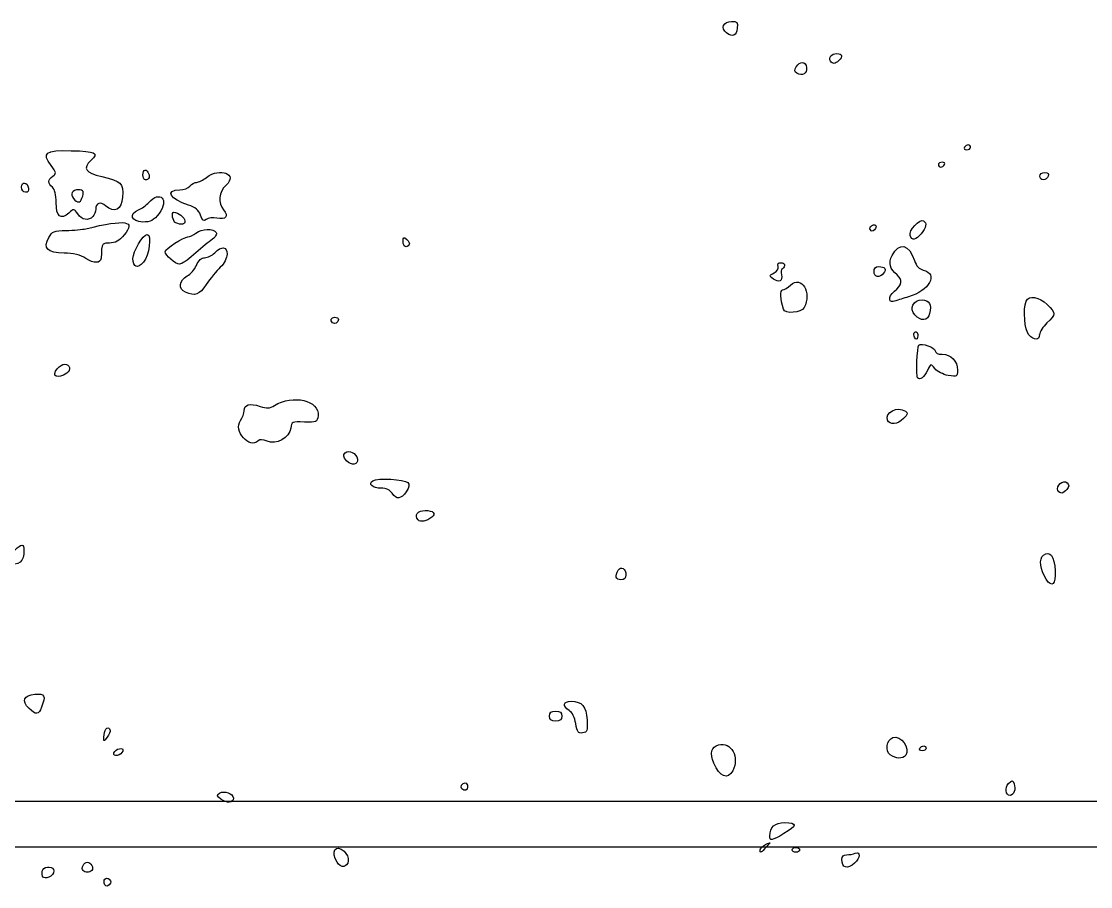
# Model space of a CAD drawing. Header units: centimetres. Extents: x -9.1 to 23.1, y -7.7 to 7.6.
# Drawn here: x 3.808 to 6.627, y 1.292 to 3.572 of the extents above; entities that cross this region are included whole.
import ezdxf

# ---------------------------------------------------------------- set-up
doc = ezdxf.new("R2010")
doc.units = ezdxf.units.CM
doc.header["$MEASUREMENT"] = 0
doc.layers.add('Layer 1', color=7, linetype='Continuous')

msp = doc.modelspace()

# ---------------------------------------------------------------- linework, layer by layer
at = {"layer": 'Layer 1'}
for points, knots in [([(5.69517, 3.55443), (5.69694, 3.5694), (5.69484, 3.57189), (5.68027, 3.57189), (5.68027, 3.57189), (5.65854, 3.57189), (5.65073, 3.55358), (5.66729, 3.54147), (5.66729, 3.54147), (5.68382, 3.52939), (5.6927, 3.53351), (5.69517, 3.55444), (5.69517, 3.55444), (5.69517, 3.55444), (5.69517, 3.55443), (5.69517, 3.55443)], [0, 0, 0, 0, 0.2, 0.2, 0.2, 0.2, 0.4, 0.4, 0.4, 0.4, 0.6, 0.6, 0.6, 0.6, 1, 1, 1, 1]), ([(5.87804, 3.45012), (5.87563, 3.467), (5.86054, 3.46823), (5.85065, 3.45238), (5.85065, 3.45238), (5.8451, 3.44347), (5.84555, 3.43943), (5.85261, 3.43503), (5.85261, 3.43503), (5.86652, 3.42635), (5.88027, 3.43454), (5.87804, 3.45014), (5.87804, 3.45014), (5.87804, 3.45014), (5.87804, 3.45012), (5.87804, 3.45012)], [0, 0, 0, 0, 0.2, 0.2, 0.2, 0.2, 0.4, 0.4, 0.4, 0.4, 0.6, 0.6, 0.6, 0.6, 1, 1, 1, 1]), ([(5.96277, 3.46856), (5.9742, 3.47998), (5.97238, 3.48685), (5.95793, 3.48685), (5.95793, 3.48685), (5.94358, 3.48685), (5.93519, 3.47701), (5.94122, 3.46726), (5.94122, 3.46726), (5.94656, 3.45861), (5.95322, 3.45902), (5.96277, 3.46858), (5.96277, 3.46858), (5.96277, 3.46858), (5.96277, 3.46856), (5.96277, 3.46856)], [0, 0, 0, 0, 0.2, 0.2, 0.2, 0.2, 0.4, 0.4, 0.4, 0.4, 0.6, 0.6, 0.6, 0.6, 1, 1, 1, 1]), ([(6.29398, 3.24002), (6.2962, 3.2436), (6.30078, 3.24655), (6.30416, 3.24655), (6.30416, 3.24655), (6.30754, 3.24655), (6.31031, 3.24363), (6.31031, 3.24002), (6.31031, 3.24002), (6.31031, 3.23644), (6.30573, 3.23349), (6.30013, 3.23349), (6.30013, 3.23349), (6.29453, 3.23349), (6.29176, 3.23641), (6.29398, 3.24002)], [0, 0, 0, 0, 0.2, 0.2, 0.2, 0.2, 0.4, 0.4, 0.4, 0.4, 0.6, 0.6, 0.6, 0.6, 1, 1, 1, 1]), ([(3.99658, 3.05754), (4.00089, 3.06185), (4.00442, 3.0705), (4.00442, 3.07675), (4.00442, 3.07675), (4.00442, 3.09381), (4.01677, 3.09809), (4.03042, 3.08574), (4.03042, 3.08574), (4.05339, 3.06495), (4.07274, 3.07509), (4.07495, 3.10905), (4.07495, 3.10905), (4.07732, 3.1455), (4.0716, 3.15111), (4.02019, 3.16278), (4.02019, 3.16278), (3.97699, 3.17259), (3.96913, 3.18433), (3.99169, 3.20535), (3.99169, 3.20535), (4.01307, 3.22527), (4.00435, 3.22956), (3.93938, 3.23105), (3.93938, 3.23105), (3.87089, 3.23261), (3.86182, 3.22585), (3.88693, 3.19188), (3.88693, 3.19188), (3.90054, 3.17347), (3.9009, 3.17106), (3.89108, 3.16388), (3.89108, 3.16388), (3.87773, 3.15411), (3.87744, 3.14513), (3.89013, 3.1346), (3.89013, 3.1346), (3.8964, 3.12939), (3.89993, 3.11494), (3.89993, 3.09441), (3.89993, 3.09441), (3.89993, 3.05732), (3.912, 3.04744), (3.93361, 3.06687), (3.93361, 3.06687), (3.94695, 3.07886), (3.94739, 3.07881), (3.95702, 3.0644), (3.95702, 3.0644), (3.9678, 3.04825), (3.98443, 3.04538), (3.99659, 3.05754), (3.99659, 3.05754), (3.99659, 3.05754), (3.99658, 3.05754), (3.99658, 3.05754)], [0, 0, 0, 0, 0.0666667, 0.0666667, 0.0666667, 0.0666667, 0.1333333, 0.1333333, 0.1333333, 0.1333333, 0.2, 0.2, 0.2, 0.2, 0.2666667, 0.2666667, 0.2666667, 0.2666667, 0.3333333, 0.3333333, 0.3333333, 0.3333333, 0.4, 0.4, 0.4, 0.4, 0.4666667, 0.4666667, 0.4666667, 0.4666667, 0.5333333, 0.5333333, 0.5333333, 0.5333333, 0.6, 0.6, 0.6, 0.6, 0.6666667, 0.6666667, 0.6666667, 0.6666667, 0.7333333, 0.7333333, 0.7333333, 0.7333333, 0.8, 0.8, 0.8, 0.8, 0.8666667, 0.8666667, 0.8666667, 0.8666667, 1, 1, 1, 1]), ([(4.32355, 3.05318), (4.34702, 3.04803), (4.35598, 3.05904), (4.34141, 3.07514), (4.34141, 3.07514), (4.32529, 3.09295), (4.32827, 3.12339), (4.34779, 3.14036), (4.34779, 3.14036), (4.38044, 3.16875), (4.33147, 3.18823), (4.29654, 3.16075), (4.29654, 3.16075), (4.28741, 3.15357), (4.27561, 3.14769), (4.27033, 3.14769), (4.27033, 3.14769), (4.26505, 3.14769), (4.25707, 3.14328), (4.2526, 3.13789), (4.2526, 3.13789), (4.24813, 3.1325), (4.23619, 3.12809), (4.22606, 3.12809), (4.22606, 3.12809), (4.18574, 3.12809), (4.19971, 3.10294), (4.24848, 3.08772), (4.24848, 3.08772), (4.26685, 3.08199), (4.27552, 3.07477), (4.28022, 3.0613), (4.28022, 3.0613), (4.2853, 3.04673), (4.28857, 3.04433), (4.2955, 3.05008), (4.2955, 3.05008), (4.30054, 3.05426), (4.31256, 3.05559), (4.32356, 3.05317), (4.32356, 3.05317), (4.32356, 3.05317), (4.32355, 3.05318), (4.32355, 3.05318)], [0, 0, 0, 0, 0.0833333, 0.0833333, 0.0833333, 0.0833333, 0.1666667, 0.1666667, 0.1666667, 0.1666667, 0.25, 0.25, 0.25, 0.25, 0.3333333, 0.3333333, 0.3333333, 0.3333333, 0.4166667, 0.4166667, 0.4166667, 0.4166667, 0.5, 0.5, 0.5, 0.5, 0.5833333, 0.5833333, 0.5833333, 0.5833333, 0.6666667, 0.6666667, 0.6666667, 0.6666667, 0.75, 0.75, 0.75, 0.75, 0.8333333, 0.8333333, 0.8333333, 0.8333333, 1, 1, 1, 1]), ([(6.22541, 3.1943), (6.22541, 3.19788), (6.22999, 3.20083), (6.23559, 3.20083), (6.23559, 3.20083), (6.24119, 3.20083), (6.24396, 3.19791), (6.24174, 3.1943), (6.24174, 3.1943), (6.23952, 3.19072), (6.23494, 3.18777), (6.23156, 3.18777), (6.23156, 3.18777), (6.22818, 3.18777), (6.22541, 3.19069), (6.22541, 3.1943)], [0, 0, 0, 0, 0.2, 0.2, 0.2, 0.2, 0.4, 0.4, 0.4, 0.4, 0.6, 0.6, 0.6, 0.6, 1, 1, 1, 1]), ([(4.14344, 3.15796), (4.14867, 3.16319), (4.14183, 3.18018), (4.13448, 3.18018), (4.13448, 3.18018), (4.13127, 3.18018), (4.12865, 3.1743), (4.12865, 3.16712), (4.12865, 3.16712), (4.12865, 3.15439), (4.13558, 3.1501), (4.14344, 3.15796)], [0, 0, 0, 0, 0.25, 0.25, 0.25, 0.25, 0.5, 0.5, 0.5, 0.5, 1, 1, 1, 1]), ([(6.51492, 3.16385), (6.51748, 3.17051), (6.51455, 3.17364), (6.50582, 3.17364), (6.50582, 3.17364), (6.49875, 3.17364), (6.49296, 3.16923), (6.49296, 3.16385), (6.49296, 3.16385), (6.49296, 3.15847), (6.49706, 3.15405), (6.50206, 3.15405), (6.50206, 3.15405), (6.50706, 3.15405), (6.51285, 3.15846), (6.51492, 3.16385)], [0, 0, 0, 0, 0.2, 0.2, 0.2, 0.2, 0.4, 0.4, 0.4, 0.4, 0.6, 0.6, 0.6, 0.6, 1, 1, 1, 1]), ([(3.82735, 3.13229), (3.82417, 3.14868), (3.80891, 3.15092), (3.80891, 3.13501), (3.80891, 3.13501), (3.80891, 3.12699), (3.81313, 3.1214), (3.81919, 3.1214), (3.81919, 3.1214), (3.82527, 3.1214), (3.8286, 3.12584), (3.82735, 3.13229)], [0, 0, 0, 0, 0.25, 0.25, 0.25, 0.25, 0.5, 0.5, 0.5, 0.5, 1, 1, 1, 1]), ([(3.94587, 3.10493), (3.93599, 3.11684), (3.94241, 3.12808), (3.95908, 3.12808), (3.95908, 3.12808), (3.97237, 3.12808), (3.97438, 3.12293), (3.96779, 3.10576), (3.96779, 3.10576), (3.96285, 3.09289), (3.95607, 3.09264), (3.94587, 3.10494), (3.94587, 3.10494), (3.94587, 3.10494), (3.94587, 3.10493), (3.94587, 3.10493)], [0, 0, 0, 0, 0.2, 0.2, 0.2, 0.2, 0.4, 0.4, 0.4, 0.4, 0.6, 0.6, 0.6, 0.6, 1, 1, 1, 1]), ([(4.17135, 3.06598), (4.19861, 3.10172), (4.174, 3.12776), (4.14421, 3.09469), (4.14421, 3.09469), (4.13737, 3.08709), (4.12516, 3.07835), (4.11707, 3.07526), (4.11707, 3.07526), (4.09048, 3.06509), (4.09806, 3.04319), (4.12817, 3.04319), (4.12817, 3.04319), (4.14996, 3.04319), (4.15666, 3.04673), (4.17135, 3.06598)], [0, 0, 0, 0, 0.2, 0.2, 0.2, 0.2, 0.4, 0.4, 0.4, 0.4, 0.6, 0.6, 0.6, 0.6, 1, 1, 1, 1]), ([(4.01829, 2.94753), (4.0188, 2.95165), (4.01953, 2.96234), (4.01992, 2.97132), (4.01992, 2.97132), (4.02051, 2.98506), (4.02382, 2.98765), (4.04083, 2.98765), (4.04083, 2.98765), (4.05567, 2.98765), (4.06588, 2.99339), (4.0793, 3.00927), (4.0793, 3.00927), (4.11087, 3.04664), (4.08505, 3.05079), (3.97818, 3.02549), (3.97818, 3.02549), (3.9692, 3.02335), (3.94583, 3.02133), (3.92624, 3.02097), (3.92624, 3.02097), (3.89456, 3.02039), (3.88952, 3.01834), (3.88052, 3.00241), (3.88052, 3.00241), (3.86454, 2.97411), (3.87672, 2.96164), (3.92088, 2.96108), (3.92088, 2.96108), (3.94553, 2.96067), (3.96365, 2.95634), (3.97839, 2.947), (3.97839, 2.947), (3.99997, 2.93334), (4.01655, 2.93356), (4.01828, 2.94754), (4.01828, 2.94754), (4.01828, 2.94754), (4.01829, 2.94753), (4.01829, 2.94753)], [0, 0, 0, 0, 0.0909091, 0.0909091, 0.0909091, 0.0909091, 0.1818182, 0.1818182, 0.1818182, 0.1818182, 0.2727273, 0.2727273, 0.2727273, 0.2727273, 0.3636364, 0.3636364, 0.3636364, 0.3636364, 0.4545455, 0.4545455, 0.4545455, 0.4545455, 0.5454545, 0.5454545, 0.5454545, 0.5454545, 0.6363636, 0.6363636, 0.6363636, 0.6363636, 0.7272727, 0.7272727, 0.7272727, 0.7272727, 0.8181818, 0.8181818, 0.8181818, 0.8181818, 1, 1, 1, 1]), ([(4.23952, 3.04621), (4.23952, 3.05457), (4.22104, 3.0693), (4.21056, 3.0693), (4.21056, 3.0693), (4.20314, 3.0693), (4.20711, 3.04417), (4.21503, 3.04097), (4.21503, 3.04097), (4.23049, 3.03473), (4.23952, 3.03667), (4.23952, 3.04622), (4.23952, 3.04622), (4.23952, 3.04622), (4.23952, 3.04621), (4.23952, 3.04621)], [0, 0, 0, 0, 0.2, 0.2, 0.2, 0.2, 0.4, 0.4, 0.4, 0.4, 0.6, 0.6, 0.6, 0.6, 1, 1, 1, 1]), ([(6.17988, 3.01214), (6.19361, 3.0286), (6.19576, 3.04042), (6.1861, 3.04639), (6.1861, 3.04639), (6.17627, 3.05246), (6.14633, 3.01948), (6.15089, 3.0076), (6.15089, 3.0076), (6.15631, 2.99347), (6.16551, 2.99491), (6.17988, 3.01214)], [0, 0, 0, 0, 0.25, 0.25, 0.25, 0.25, 0.5, 0.5, 0.5, 0.5, 1, 1, 1, 1]), ([(4.2619, 2.95662), (4.27686, 2.97009), (4.29755, 2.98716), (4.30789, 2.99454), (4.30789, 2.99454), (4.31932, 3.0027), (4.32479, 3.01102), (4.32185, 3.01577), (4.32185, 3.01577), (4.31516, 3.02659), (4.28371, 3.02554), (4.26843, 3.014), (4.26843, 3.014), (4.26146, 3.00873), (4.25202, 3.00432), (4.24746, 3.0042), (4.24746, 3.0042), (4.23563, 3.00379), (4.18717, 2.97238), (4.18717, 2.96498), (4.18717, 2.96498), (4.18717, 2.95566), (4.21442, 2.93215), (4.22523, 2.93215), (4.22523, 2.93215), (4.23044, 2.93215), (4.24694, 2.94318), (4.2619, 2.95664), (4.2619, 2.95664), (4.2619, 2.95664), (4.2619, 2.95662), (4.2619, 2.95662)], [0, 0, 0, 0, 0.1111111, 0.1111111, 0.1111111, 0.1111111, 0.2222222, 0.2222222, 0.2222222, 0.2222222, 0.3333333, 0.3333333, 0.3333333, 0.3333333, 0.4444444, 0.4444444, 0.4444444, 0.4444444, 0.5555556, 0.5555556, 0.5555556, 0.5555556, 0.6666667, 0.6666667, 0.6666667, 0.6666667, 0.7777778, 0.7777778, 0.7777778, 0.7777778, 1, 1, 1, 1]), ([(6.06017, 3.03392), (6.05395, 3.04014), (6.04147, 3.03005), (6.04611, 3.02256), (6.04611, 3.02256), (6.04887, 3.0181), (6.05252, 3.01821), (6.05721, 3.02297), (6.05721, 3.02297), (6.06106, 3.0268), (6.06239, 3.03177), (6.06017, 3.03399), (6.06017, 3.03399), (6.06017, 3.03399), (6.06017, 3.03392), (6.06017, 3.03392)], [0, 0, 0, 0, 0.2, 0.2, 0.2, 0.2, 0.4, 0.4, 0.4, 0.4, 0.6, 0.6, 0.6, 0.6, 1, 1, 1, 1]), ([(4.13007, 2.93703), (4.14473, 2.95341), (4.15255, 3.01051), (4.14014, 3.01051), (4.14014, 3.01051), (4.12917, 3.01051), (4.10227, 2.96542), (4.10227, 2.94703), (4.10227, 2.94703), (4.10227, 2.92375), (4.1143, 2.91942), (4.13007, 2.93703)], [0, 0, 0, 0, 0.25, 0.25, 0.25, 0.25, 0.5, 0.5, 0.5, 0.5, 1, 1, 1, 1]), ([(4.83033, 2.98364), (4.8323, 2.98681), (4.82953, 2.99306), (4.82418, 2.9975), (4.82418, 2.9975), (4.81609, 3.00421), (4.81445, 3.00324), (4.81445, 2.99171), (4.81445, 2.99171), (4.81445, 2.9777), (4.82373, 2.97298), (4.83032, 2.98364), (4.83032, 2.98364), (4.83032, 2.98364), (4.83033, 2.98364), (4.83033, 2.98364)], [0, 0, 0, 0, 0.2, 0.2, 0.2, 0.2, 0.4, 0.4, 0.4, 0.4, 0.6, 0.6, 0.6, 0.6, 1, 1, 1, 1]), ([(6.14658, 2.84604), (6.20158, 2.86183), (6.22669, 2.90694), (6.18577, 2.91644), (6.18577, 2.91644), (6.17475, 2.91899), (6.1672, 2.92708), (6.16253, 2.94133), (6.16253, 2.94133), (6.14811, 2.98537), (6.12253, 2.99122), (6.10369, 2.95477), (6.10369, 2.95477), (6.09336, 2.93479), (6.09717, 2.91999), (6.11684, 2.90367), (6.11684, 2.90367), (6.13178, 2.89127), (6.12926, 2.87628), (6.10961, 2.86061), (6.10961, 2.86061), (6.09114, 2.84588), (6.0936, 2.82711), (6.11296, 2.83506), (6.11296, 2.83506), (6.11888, 2.83749), (6.13402, 2.84243), (6.14659, 2.84604), (6.14659, 2.84604), (6.14659, 2.84604), (6.14658, 2.84604), (6.14658, 2.84604)], [0, 0, 0, 0, 0.1111111, 0.1111111, 0.1111111, 0.1111111, 0.2222222, 0.2222222, 0.2222222, 0.2222222, 0.3333333, 0.3333333, 0.3333333, 0.3333333, 0.4444444, 0.4444444, 0.4444444, 0.4444444, 0.5555556, 0.5555556, 0.5555556, 0.5555556, 0.6666667, 0.6666667, 0.6666667, 0.6666667, 0.7777778, 0.7777778, 0.7777778, 0.7777778, 1, 1, 1, 1]), ([(4.29574, 2.87888), (4.3061, 2.89415), (4.32267, 2.91443), (4.33255, 2.92395), (4.33255, 2.92395), (4.3431, 2.93412), (4.35052, 2.94827), (4.35052, 2.95824), (4.35052, 2.95824), (4.35052, 2.97889), (4.33631, 2.9806), (4.31786, 2.96215), (4.31786, 2.96215), (4.31068, 2.95497), (4.29878, 2.94909), (4.29142, 2.94909), (4.29142, 2.94909), (4.28266, 2.94909), (4.27512, 2.94214), (4.26959, 2.92897), (4.26959, 2.92897), (4.26494, 2.91791), (4.25406, 2.90535), (4.24541, 2.90105), (4.24541, 2.90105), (4.22372, 2.89027), (4.22103, 2.86589), (4.24066, 2.85802), (4.24066, 2.85802), (4.26759, 2.84722), (4.27656, 2.85062), (4.29574, 2.87887), (4.29574, 2.87887), (4.29574, 2.87887), (4.29574, 2.87888), (4.29574, 2.87888)], [0, 0, 0, 0, 0.1, 0.1, 0.1, 0.1, 0.2, 0.2, 0.2, 0.2, 0.3, 0.3, 0.3, 0.3, 0.4, 0.4, 0.4, 0.4, 0.5, 0.5, 0.5, 0.5, 0.6, 0.6, 0.6, 0.6, 0.7, 0.7, 0.7, 0.7, 0.8, 0.8, 0.8, 0.8, 1, 1, 1, 1]), ([(5.81154, 2.90409), (5.80977, 2.91086), (5.81098, 2.91805), (5.81424, 2.92006), (5.81424, 2.92006), (5.82387, 2.92601), (5.821, 2.93601), (5.80966, 2.93601), (5.80966, 2.93601), (5.80306, 2.93601), (5.80055, 2.93243), (5.80289, 2.92631), (5.80289, 2.92631), (5.80513, 2.92047), (5.80105, 2.91363), (5.79261, 2.90912), (5.79261, 2.90912), (5.77921, 2.90195), (5.77913, 2.90126), (5.79055, 2.8929), (5.79055, 2.8929), (5.80534, 2.88208), (5.81583, 2.88767), (5.81154, 2.90408), (5.81154, 2.90408), (5.81154, 2.90408), (5.81154, 2.90409), (5.81154, 2.90409)], [0, 0, 0, 0, 0.125, 0.125, 0.125, 0.125, 0.25, 0.25, 0.25, 0.25, 0.375, 0.375, 0.375, 0.375, 0.5, 0.5, 0.5, 0.5, 0.625, 0.625, 0.625, 0.625, 0.75, 0.75, 0.75, 0.75, 1, 1, 1, 1]), ([(5.87181, 2.81795), (5.89254, 2.85668), (5.86418, 2.90352), (5.83602, 2.87706), (5.83602, 2.87706), (5.82843, 2.86993), (5.81881, 2.8641), (5.81464, 2.8641), (5.81464, 2.8641), (5.80774, 2.8641), (5.80882, 2.8399), (5.81689, 2.81348), (5.81689, 2.81348), (5.82104, 2.79991), (5.86403, 2.80341), (5.87182, 2.81795), (5.87182, 2.81795), (5.87182, 2.81795), (5.87181, 2.81795), (5.87181, 2.81795)], [0, 0, 0, 0, 0.1666667, 0.1666667, 0.1666667, 0.1666667, 0.3333333, 0.3333333, 0.3333333, 0.3333333, 0.5, 0.5, 0.5, 0.5, 0.6666667, 0.6666667, 0.6666667, 0.6666667, 1, 1, 1, 1]), ([(6.08108, 2.90826), (6.08971, 2.91866), (6.08438, 2.92562), (6.06778, 2.92562), (6.06778, 2.92562), (6.06016, 2.92562), (6.05581, 2.92087), (6.05581, 2.91256), (6.05581, 2.91256), (6.05581, 2.89767), (6.07025, 2.89522), (6.08108, 2.90826)], [0, 0, 0, 0, 0.25, 0.25, 0.25, 0.25, 0.5, 0.5, 0.5, 0.5, 1, 1, 1, 1]), ([(6.49211, 2.74625), (6.49211, 2.75313), (6.50093, 2.76708), (6.5117, 2.77725), (6.5117, 2.77725), (6.53585, 2.80004), (6.53587, 2.80202), (6.5122, 2.82568), (6.5122, 2.82568), (6.49135, 2.84654), (6.46323, 2.85099), (6.45688, 2.83444), (6.45688, 2.83444), (6.44858, 2.81281), (6.45282, 2.75773), (6.46372, 2.74569), (6.46372, 2.74569), (6.47779, 2.73014), (6.4921, 2.73042), (6.4921, 2.74627), (6.4921, 2.74627), (6.4921, 2.74627), (6.49211, 2.74625), (6.49211, 2.74625)], [0, 0, 0, 0, 0.1428571, 0.1428571, 0.1428571, 0.1428571, 0.2857143, 0.2857143, 0.2857143, 0.2857143, 0.4285714, 0.4285714, 0.4285714, 0.4285714, 0.5714286, 0.5714286, 0.5714286, 0.5714286, 0.7142857, 0.7142857, 0.7142857, 0.7142857, 1, 1, 1, 1]), ([(6.20237, 2.80208), (6.20825, 2.8255), (6.20137, 2.83802), (6.18263, 2.83802), (6.18263, 2.83802), (6.15929, 2.83802), (6.14797, 2.815), (6.16309, 2.79829), (6.16309, 2.79829), (6.1791, 2.7806), (6.19742, 2.78237), (6.20237, 2.80208)], [0, 0, 0, 0, 0.25, 0.25, 0.25, 0.25, 0.5, 0.5, 0.5, 0.5, 1, 1, 1, 1]), ([(4.64408, 2.78615), (4.64408, 2.78953), (4.63967, 2.79229), (4.63428, 2.79229), (4.63428, 2.79229), (4.62418, 2.79229), (4.6213, 2.78458), (4.62866, 2.77723), (4.62866, 2.77723), (4.63388, 2.77201), (4.64408, 2.77793), (4.64408, 2.78615)], [0, 0, 0, 0, 0.25, 0.25, 0.25, 0.25, 0.5, 0.5, 0.5, 0.5, 1, 1, 1, 1]), ([(6.1695, 2.75156), (6.16286, 2.7582), (6.15738, 2.74818), (6.16283, 2.73939), (6.16283, 2.73939), (6.16695, 2.73273), (6.16848, 2.73273), (6.1707, 2.73939), (6.1707, 2.73939), (6.17221, 2.74393), (6.17168, 2.74942), (6.1695, 2.75159), (6.1695, 2.75159), (6.1695, 2.75159), (6.1695, 2.75156), (6.1695, 2.75156)], [0, 0, 0, 0, 0.2, 0.2, 0.2, 0.2, 0.4, 0.4, 0.4, 0.4, 0.6, 0.6, 0.6, 0.6, 1, 1, 1, 1]), ([(6.19672, 2.65192), (6.20572, 2.67039), (6.20574, 2.6704), (6.21631, 2.65679), (6.21631, 2.65679), (6.22213, 2.64929), (6.23792, 2.64117), (6.25139, 2.63872), (6.25139, 2.63872), (6.27489, 2.63446), (6.27588, 2.63501), (6.27588, 2.65245), (6.27588, 2.65245), (6.27588, 2.6765), (6.25866, 2.69451), (6.23568, 2.69451), (6.23568, 2.69451), (6.22398, 2.69451), (6.2171, 2.69793), (6.2171, 2.70379), (6.2171, 2.70379), (6.2171, 2.71258), (6.18043, 2.72533), (6.17391, 2.71881), (6.17391, 2.71881), (6.16944, 2.71434), (6.16624, 2.63652), (6.17035, 2.63241), (6.17035, 2.63241), (6.17708, 2.62569), (6.1878, 2.6336), (6.19671, 2.65192), (6.19671, 2.65192), (6.19671, 2.65192), (6.19672, 2.65192), (6.19672, 2.65192)], [0, 0, 0, 0, 0.1, 0.1, 0.1, 0.1, 0.2, 0.2, 0.2, 0.2, 0.3, 0.3, 0.3, 0.3, 0.4, 0.4, 0.4, 0.4, 0.5, 0.5, 0.5, 0.5, 0.6, 0.6, 0.6, 0.6, 0.7, 0.7, 0.7, 0.7, 0.8, 0.8, 0.8, 0.8, 1, 1, 1, 1]), ([(3.92767, 2.64454), (3.94017, 2.65368), (3.93668, 2.66839), (3.92202, 2.66839), (3.92202, 2.66839), (3.9174, 2.66839), (3.90875, 2.66301), (3.9028, 2.65643), (3.9028, 2.65643), (3.88523, 2.63702), (3.90468, 2.62772), (3.92768, 2.64454), (3.92768, 2.64454), (3.92768, 2.64454), (3.92767, 2.64454), (3.92767, 2.64454)], [0, 0, 0, 0, 0.2, 0.2, 0.2, 0.2, 0.4, 0.4, 0.4, 0.4, 0.6, 0.6, 0.6, 0.6, 1, 1, 1, 1]), ([(4.4324, 2.46605), (4.43717, 2.47082), (4.44436, 2.47056), (4.45613, 2.46519), (4.45613, 2.46519), (4.47931, 2.45463), (4.51541, 2.47487), (4.51838, 2.50009), (4.51838, 2.50009), (4.52032, 2.51664), (4.52206, 2.51742), (4.5543, 2.5161), (4.5543, 2.5161), (4.58662, 2.51478), (4.58827, 2.51552), (4.59021, 2.53228), (4.59021, 2.53228), (4.59493, 2.57316), (4.52399, 2.58981), (4.47516, 2.55928), (4.47516, 2.55928), (4.46304, 2.5517), (4.45567, 2.55133), (4.43734, 2.55739), (4.43734, 2.55739), (4.41044, 2.56627), (4.39552, 2.56212), (4.39552, 2.54578), (4.39552, 2.54578), (4.39552, 2.53928), (4.39109, 2.52764), (4.38567, 2.51991), (4.38567, 2.51991), (4.36682, 2.493), (4.40981, 2.44347), (4.43241, 2.46606), (4.43241, 2.46606), (4.43241, 2.46606), (4.4324, 2.46605), (4.4324, 2.46605)], [0, 0, 0, 0, 0.0909091, 0.0909091, 0.0909091, 0.0909091, 0.1818182, 0.1818182, 0.1818182, 0.1818182, 0.2727273, 0.2727273, 0.2727273, 0.2727273, 0.3636364, 0.3636364, 0.3636364, 0.3636364, 0.4545455, 0.4545455, 0.4545455, 0.4545455, 0.5454545, 0.5454545, 0.5454545, 0.5454545, 0.6363636, 0.6363636, 0.6363636, 0.6363636, 0.7272727, 0.7272727, 0.7272727, 0.7272727, 0.8181818, 0.8181818, 0.8181818, 0.8181818, 1, 1, 1, 1]), ([(6.13371, 2.52545), (6.14488, 2.53662), (6.14582, 2.54037), (6.13861, 2.54494), (6.13861, 2.54494), (6.11743, 2.55836), (6.08372, 2.5414), (6.09147, 2.52122), (6.09147, 2.52122), (6.0968, 2.50733), (6.11769, 2.50942), (6.13372, 2.52544), (6.13372, 2.52544), (6.13372, 2.52544), (6.13371, 2.52545), (6.13371, 2.52545)], [0, 0, 0, 0, 0.2, 0.2, 0.2, 0.2, 0.4, 0.4, 0.4, 0.4, 0.6, 0.6, 0.6, 0.6, 1, 1, 1, 1]), ([(4.69426, 2.41833), (4.69117, 2.43398), (4.67134, 2.44394), (4.66194, 2.43454), (4.66194, 2.43454), (4.65581, 2.42841), (4.65663, 2.42386), (4.66564, 2.4139), (4.66564, 2.4139), (4.6784, 2.3998), (4.69733, 2.40273), (4.69426, 2.41833)], [0, 0, 0, 0, 0.25, 0.25, 0.25, 0.25, 0.5, 0.5, 0.5, 0.5, 1, 1, 1, 1]), ([(4.82276, 2.3325), (4.83089, 2.3449), (4.83196, 2.35148), (4.82672, 2.35672), (4.82672, 2.35672), (4.81814, 2.3653), (4.74723, 2.36891), (4.73506, 2.36139), (4.73506, 2.36139), (4.72141, 2.35295), (4.73366, 2.3416), (4.75641, 2.3416), (4.75641, 2.3416), (4.77024, 2.3416), (4.78007, 2.33718), (4.78547, 2.32854), (4.78547, 2.32854), (4.79657, 2.31077), (4.80942, 2.31214), (4.82276, 2.33249), (4.82276, 2.33249), (4.82276, 2.33249), (4.82276, 2.3325), (4.82276, 2.3325)], [0, 0, 0, 0, 0.1428571, 0.1428571, 0.1428571, 0.1428571, 0.2857143, 0.2857143, 0.2857143, 0.2857143, 0.4285714, 0.4285714, 0.4285714, 0.4285714, 0.5714286, 0.5714286, 0.5714286, 0.5714286, 0.7142857, 0.7142857, 0.7142857, 0.7142857, 1, 1, 1, 1]), ([(6.564, 2.33849), (6.57036, 2.34616), (6.57054, 2.35038), (6.56475, 2.35617), (6.56475, 2.35617), (6.5554, 2.36551), (6.53352, 2.34691), (6.54052, 2.33557), (6.54052, 2.33557), (6.54663, 2.32568), (6.55414, 2.32662), (6.564, 2.33849)], [0, 0, 0, 0, 0.25, 0.25, 0.25, 0.25, 0.5, 0.5, 0.5, 0.5, 1, 1, 1, 1]), ([(4.89035, 2.26519), (4.90231, 2.27444), (4.89385, 2.28303), (4.87277, 2.28303), (4.87277, 2.28303), (4.85304, 2.28303), (4.84289, 2.26949), (4.85417, 2.25821), (4.85417, 2.25821), (4.86116, 2.25122), (4.87598, 2.25408), (4.89035, 2.26519)], [0, 0, 0, 0, 0.25, 0.25, 0.25, 0.25, 0.5, 0.5, 0.5, 0.5, 1, 1, 1, 1]), ([(3.70844, 2.09447), (3.72277, 2.10333), (3.7321, 2.11504), (3.73454, 2.12724), (3.73454, 2.12724), (3.73825, 2.14577), (3.73908, 2.14613), (3.76952, 2.14209), (3.76952, 2.14209), (3.80306, 2.13764), (3.81503, 2.14714), (3.81503, 2.17822), (3.81503, 2.17822), (3.81503, 2.19519), (3.80732, 2.19539), (3.79231, 2.1788), (3.79231, 2.1788), (3.77706, 2.16195), (3.76931, 2.16753), (3.76931, 2.19536), (3.76931, 2.19536), (3.76931, 2.22191), (3.75589, 2.22506), (3.73012, 2.20455), (3.73012, 2.20455), (3.71512, 2.19261), (3.71472, 2.191), (3.72522, 2.18478), (3.72522, 2.18478), (3.75335, 2.1681), (3.73421, 2.15752), (3.66289, 2.15032), (3.66289, 2.15032), (3.63592, 2.1476), (3.59442, 2.10447), (3.6057, 2.09088), (3.6057, 2.09088), (3.61878, 2.07512), (3.68061, 2.07728), (3.70843, 2.09446), (3.70843, 2.09446), (3.70843, 2.09446), (3.70844, 2.09447), (3.70844, 2.09447)], [0, 0, 0, 0, 0.0833333, 0.0833333, 0.0833333, 0.0833333, 0.1666667, 0.1666667, 0.1666667, 0.1666667, 0.25, 0.25, 0.25, 0.25, 0.3333333, 0.3333333, 0.3333333, 0.3333333, 0.4166667, 0.4166667, 0.4166667, 0.4166667, 0.5, 0.5, 0.5, 0.5, 0.5833333, 0.5833333, 0.5833333, 0.5833333, 0.6666667, 0.6666667, 0.6666667, 0.6666667, 0.75, 0.75, 0.75, 0.75, 0.8333333, 0.8333333, 0.8333333, 0.8333333, 1, 1, 1, 1]), ([(-1.65949, 1.39675), (-1.65603, 1.40124), (-1.65516, 1.41226), (-1.65756, 1.42124), (-1.65756, 1.42124), (-1.65996, 1.43022), (-1.65902, 1.44419), (-1.65546, 1.45229), (-1.65546, 1.45229), (-1.6465, 1.47269), (-1.65357, 1.47693), (-1.68198, 1.46821), (-1.68198, 1.46821), (-1.71113, 1.45926), (-1.71807, 1.46463), (-1.71527, 1.49388), (-1.71527, 1.49388), (-1.71527, 1.49388), (-1.71316, 1.51594), (-1.71316, 1.51594), (-1.71316, 1.51594), (-1.71316, 1.51594), (-1.6515, 1.51595), (-1.6515, 1.51595), (-1.6515, 1.51595), (-1.6515, 1.51595), (22.84334, 1.51595), (22.84334, 1.51595), (22.84334, 1.51595), (22.84334, 1.51595), (22.84863, 1.53637), (22.84863, 1.53637), (22.84863, 1.53637), (22.85322, 1.55408), (22.8568, 1.55679), (22.8756, 1.55679), (22.8756, 1.55679), (22.88752, 1.55679), (22.91113, 1.56149), (22.92806, 1.56724), (22.92806, 1.56724), (22.94499, 1.57299), (22.96602, 1.57769), (22.97479, 1.57769), (22.97479, 1.57769), (22.99881, 1.57769), (23.02955, 1.64394), (23.009, 1.65141), (23.009, 1.65141), (22.99309, 1.6572), (23.01403, 1.67905), (23.03402, 1.67752), (23.03402, 1.67752), (23.05735, 1.67575), (23.06656, 1.68366), (23.08218, 1.71897), (23.08218, 1.71897), (23.09118, 1.73931), (23.09865, 1.7475), (23.10823, 1.7475), (23.10823, 1.7475), (23.12216, 1.7475), (23.12777, 1.78053), (23.11666, 1.79711), (23.11666, 1.79711), (23.10811, 1.80987), (23.05088, 1.8138), (23.03406, 1.80279), (23.03406, 1.80279), (23.01634, 1.79118), (23.008, 1.79773), (23.00045, 1.82918), (23.00045, 1.82918), (22.99787, 1.83993), (22.99276, 1.85254), (22.9891, 1.85718), (22.9891, 1.85718), (22.98451, 1.86299), (22.98479, 1.86797), (22.99, 1.87318), (22.99, 1.87318), (23.00096, 1.88414), (22.99948, 1.91078), (22.98791, 1.91078), (22.98791, 1.91078), (22.97528, 1.91078), (22.95563, 1.94117), (22.95472, 1.96213), (22.95472, 1.96213), (22.95381, 1.98292), (22.93913, 1.98866), (22.93428, 1.97011), (22.93428, 1.97011), (22.93144, 1.95923), (22.92872, 1.95782), (22.92173, 1.96362), (22.92173, 1.96362), (22.90926, 1.97397), (22.87995, 1.96539), (22.88014, 1.95147), (22.88014, 1.95147), (22.88022, 1.94525), (22.88603, 1.93282), (22.89306, 1.92384), (22.89306, 1.92384), (22.90733, 1.90559), (22.90956, 1.89342), (22.89925, 1.88998), (22.89925, 1.88998), (22.89153, 1.88743), (22.87953, 1.84158), (22.88512, 1.836), (22.88512, 1.836), (22.8871, 1.83402), (22.8941, 1.83242), (22.90069, 1.83242), (22.90069, 1.83242), (22.91537, 1.83242), (22.91626, 1.81736), (22.9024, 1.8035), (22.9024, 1.8035), (22.88758, 1.78868), (22.87405, 1.79086), (22.86708, 1.8092), (22.86708, 1.8092), (22.86374, 1.81798), (22.84912, 1.83635), (22.8346, 1.85002), (22.8346, 1.85002), (22.80515, 1.87773), (22.80318, 1.88684), (22.81933, 1.9207), (22.81933, 1.9207), (22.82835, 1.93962), (22.82898, 1.94653), (22.82259, 1.95676), (22.82259, 1.95676), (22.80232, 1.98921), (22.81825, 2.00544), (22.86368, 1.99863), (22.86368, 1.99863), (22.88777, 1.99501), (22.89203, 1.99641), (22.90166, 2.01112), (22.90166, 2.01112), (22.90829, 2.02123), (22.91, 2.02923), (22.90605, 2.03167), (22.90605, 2.03167), (22.89678, 2.0374), (22.89809, 2.05663), (22.90922, 2.07808), (22.90922, 2.07808), (22.92179, 2.1023), (22.91114, 2.11438), (22.8949, 2.09432), (22.8949, 2.09432), (22.8871, 2.08469), (22.87933, 2.08128), (22.87178, 2.08418), (22.87178, 2.08418), (22.85782, 2.08954), (22.85691, 2.104), (22.8702, 2.1091), (22.8702, 2.1091), (22.88498, 2.11477), (22.88204, 2.12847), (22.86191, 2.14775), (22.86191, 2.14775), (22.83216, 2.17624), (22.78856, 2.17331), (22.78856, 2.14281), (22.78856, 2.14281), (22.78856, 2.10642), (22.75631, 2.09357), (22.72139, 2.11605), (22.72139, 2.11605), (22.71343, 2.12117), (22.69664, 2.12723), (22.68407, 2.12951), (22.68407, 2.12951), (22.66227, 2.13346), (22.66087, 2.13256), (22.65394, 2.11014), (22.65394, 2.11014), (22.64773, 2.09006), (22.64845, 2.08437), (22.65884, 2.07116), (22.65884, 2.07116), (22.67535, 2.05017), (22.67417, 2.0423), (22.6533, 2.03437), (22.6533, 2.03437), (22.64059, 2.02954), (22.6315, 2.02982), (22.62108, 2.0354), (22.62108, 2.0354), (22.6131, 2.03967), (22.60197, 2.04139), (22.59634, 2.03923), (22.59634, 2.03923), (22.58067, 2.03322), (22.58416, 2.01201), (22.60243, 2.00223), (22.60243, 2.00223), (22.62305, 1.9912), (22.62329, 1.97206), (22.60313, 1.94686), (22.60313, 1.94686), (22.58874, 1.92888), (22.58633, 1.92807), (22.57124, 1.93614), (22.57124, 1.93614), (22.53599, 1.955), (22.49801, 1.91346), (22.52412, 1.8846), (22.52412, 1.8846), (22.53012, 1.87797), (22.53357, 1.86719), (22.53178, 1.86065), (22.53178, 1.86065), (22.52051, 1.81935), (22.52086, 1.81328), (22.53525, 1.79987), (22.53525, 1.79987), (22.54757, 1.7884), (22.54858, 1.78434), (22.54183, 1.77354), (22.54183, 1.77354), (22.52598, 1.74815), (22.53138, 1.73288), (22.55443, 1.73794), (22.55443, 1.73794), (22.57277, 1.74197), (22.57444, 1.74115), (22.5698, 1.73029), (22.5698, 1.73029), (22.56295, 1.71428), (22.56174, 1.5578), (22.56843, 1.55366), (22.56843, 1.55366), (22.57128, 1.55189), (22.57775, 1.55407), (22.58281, 1.55809), (22.58281, 1.55809), (22.60206, 1.57407), (22.64056, 1.54712), (22.6251, 1.52848), (22.6251, 1.52848), (22.61813, 1.52009), (22.6198, 1.51529), (22.63527, 1.49914), (22.63527, 1.49914), (22.65271, 1.48094), (22.65446, 1.48046), (22.66581, 1.49073), (22.66581, 1.49073), (22.68258, 1.50591), (22.69514, 1.49345), (22.68298, 1.47368), (22.68298, 1.47368), (22.67531, 1.46123), (22.67594, 1.45824), (22.68828, 1.44842), (22.68828, 1.44842), (22.69598, 1.44229), (22.70414, 1.43103), (22.70642, 1.4234), (22.70642, 1.4234), (22.70875, 1.41557), (22.72116, 1.40517), (22.73487, 1.39954), (22.73487, 1.39954), (22.76595, 1.38678), (22.7662, 1.38676), (22.77367, 1.39645), (22.77367, 1.39645), (22.77367, 1.39645), (-1.65949, 1.39675), (-1.65949, 1.39675)], [0, 0, 0, 0, 0.0140845, 0.0140845, 0.0140845, 0.0140845, 0.028169, 0.028169, 0.028169, 0.028169, 0.0422535, 0.0422535, 0.0422535, 0.0422535, 0.056338, 0.056338, 0.056338, 0.056338, 0.0704225, 0.0704225, 0.0704225, 0.0704225, 0.084507, 0.084507, 0.084507, 0.084507, 0.0985915, 0.0985915, 0.0985915, 0.0985915, 0.1126761, 0.1126761, 0.1126761, 0.1126761, 0.1267606, 0.1267606, 0.1267606, 0.1267606, 0.1408451, 0.1408451, 0.1408451, 0.1408451, 0.1549296, 0.1549296, 0.1549296, 0.1549296, 0.1690141, 0.1690141, 0.1690141, 0.1690141, 0.1830986, 0.1830986, 0.1830986, 0.1830986, 0.1971831, 0.1971831, 0.1971831, 0.1971831, 0.2112676, 0.2112676, 0.2112676, 0.2112676, 0.2253521, 0.2253521, 0.2253521, 0.2253521, 0.2394366, 0.2394366, 0.2394366, 0.2394366, 0.2535211, 0.2535211, 0.2535211, 0.2535211, 0.2676056, 0.2676056, 0.2676056, 0.2676056, 0.2816901, 0.2816901, 0.2816901, 0.2816901, 0.2957746, 0.2957746, 0.2957746, 0.2957746, 0.3098592, 0.3098592, 0.3098592, 0.3098592, 0.3239437, 0.3239437, 0.3239437, 0.3239437, 0.3380282, 0.3380282, 0.3380282, 0.3380282, 0.3521127, 0.3521127, 0.3521127, 0.3521127, 0.3661972, 0.3661972, 0.3661972, 0.3661972, 0.3802817, 0.3802817, 0.3802817, 0.3802817, 0.3943662, 0.3943662, 0.3943662, 0.3943662, 0.4084507, 0.4084507, 0.4084507, 0.4084507, 0.4225352, 0.4225352, 0.4225352, 0.4225352, 0.4366197, 0.4366197, 0.4366197, 0.4366197, 0.4507042, 0.4507042, 0.4507042, 0.4507042, 0.4647887, 0.4647887, 0.4647887, 0.4647887, 0.4788732, 0.4788732, 0.4788732, 0.4788732, 0.4929577, 0.4929577, 0.4929577, 0.4929577, 0.5070423, 0.5070423, 0.5070423, 0.5070423, 0.5211268, 0.5211268, 0.5211268, 0.5211268, 0.5352113, 0.5352113, 0.5352113, 0.5352113, 0.5492958, 0.5492958, 0.5492958, 0.5492958, 0.5633803, 0.5633803, 0.5633803, 0.5633803, 0.5774648, 0.5774648, 0.5774648, 0.5774648, 0.5915493, 0.5915493, 0.5915493, 0.5915493, 0.6056338, 0.6056338, 0.6056338, 0.6056338, 0.6197183, 0.6197183, 0.6197183, 0.6197183, 0.6338028, 0.6338028, 0.6338028, 0.6338028, 0.6478873, 0.6478873, 0.6478873, 0.6478873, 0.6619718, 0.6619718, 0.6619718, 0.6619718, 0.6760563, 0.6760563, 0.6760563, 0.6760563, 0.6901408, 0.6901408, 0.6901408, 0.6901408, 0.7042254, 0.7042254, 0.7042254, 0.7042254, 0.7183099, 0.7183099, 0.7183099, 0.7183099, 0.7323944, 0.7323944, 0.7323944, 0.7323944, 0.7464789, 0.7464789, 0.7464789, 0.7464789, 0.7605634, 0.7605634, 0.7605634, 0.7605634, 0.7746479, 0.7746479, 0.7746479, 0.7746479, 0.7887324, 0.7887324, 0.7887324, 0.7887324, 0.8028169, 0.8028169, 0.8028169, 0.8028169, 0.8169014, 0.8169014, 0.8169014, 0.8169014, 0.8309859, 0.8309859, 0.8309859, 0.8309859, 0.8450704, 0.8450704, 0.8450704, 0.8450704, 0.8591549, 0.8591549, 0.8591549, 0.8591549, 0.8732394, 0.8732394, 0.8732394, 0.8732394, 0.8873239, 0.8873239, 0.8873239, 0.8873239, 0.9014085, 0.9014085, 0.9014085, 0.9014085, 0.915493, 0.915493, 0.915493, 0.915493, 0.9295775, 0.9295775, 0.9295775, 0.9295775, 0.943662, 0.943662, 0.943662, 0.943662, 0.9577465, 0.9577465, 0.9577465, 0.9577465, 0.971831, 0.971831, 0.971831, 0.971831, 1, 1, 1, 1]), ([(6.53353, 2.12371), (6.53145, 2.16187), (6.51869, 2.17894), (6.50237, 2.16539), (6.50237, 2.16539), (6.49005, 2.15517), (6.49331, 2.12678), (6.50965, 2.10184), (6.50965, 2.10184), (6.52529, 2.07797), (6.53551, 2.08733), (6.53353, 2.12371)], [0, 0, 0, 0, 0.25, 0.25, 0.25, 0.25, 0.5, 0.5, 0.5, 0.5, 1, 1, 1, 1]), ([(5.40185, 2.11294), (5.40185, 2.12924), (5.38902, 2.13726), (5.38163, 2.12559), (5.38163, 2.12559), (5.37211, 2.11055), (5.37502, 2.10026), (5.38879, 2.10026), (5.38879, 2.10026), (5.39737, 2.10026), (5.40185, 2.10462), (5.40185, 2.11294)], [0, 0, 0, 0, 0.25, 0.25, 0.25, 0.25, 0.5, 0.5, 0.5, 0.5, 1, 1, 1, 1]), ([(3.86161, 1.76445), (3.87327, 1.79512), (3.87021, 1.80092), (3.84354, 1.79871), (3.84354, 1.79871), (3.8144, 1.79628), (3.80832, 1.78123), (3.82839, 1.76116), (3.82839, 1.76116), (3.84614, 1.74341), (3.8539, 1.74418), (3.86161, 1.76445)], [0, 0, 0, 0, 0.25, 0.25, 0.25, 0.25, 0.5, 0.5, 0.5, 0.5, 1, 1, 1, 1]), ([(5.29936, 1.73087), (5.29703, 1.76678), (5.286, 1.7797), (5.25737, 1.78003), (5.25737, 1.78003), (5.2363, 1.78044), (5.23366, 1.76737), (5.2524, 1.75567), (5.2524, 1.75567), (5.26025, 1.75077), (5.26706, 1.73709), (5.26962, 1.7211), (5.26962, 1.7211), (5.27316, 1.69894), (5.27609, 1.69497), (5.28766, 1.69662), (5.28766, 1.69662), (5.29992, 1.69839), (5.30123, 1.70219), (5.29937, 1.73087), (5.29937, 1.73087), (5.29937, 1.73087), (5.29936, 1.73087), (5.29936, 1.73087)], [0, 0, 0, 0, 0.1428571, 0.1428571, 0.1428571, 0.1428571, 0.2857143, 0.2857143, 0.2857143, 0.2857143, 0.4285714, 0.4285714, 0.4285714, 0.4285714, 0.5714286, 0.5714286, 0.5714286, 0.5714286, 0.7142857, 0.7142857, 0.7142857, 0.7142857, 1, 1, 1, 1]), ([(5.23289, 1.74107), (5.23289, 1.75065), (5.22854, 1.75413), (5.21656, 1.75413), (5.21656, 1.75413), (5.20458, 1.75413), (5.20023, 1.75063), (5.20023, 1.74107), (5.20023, 1.74107), (5.20023, 1.73149), (5.20458, 1.72801), (5.21656, 1.72801), (5.21656, 1.72801), (5.22854, 1.72801), (5.23289, 1.73151), (5.23289, 1.74107)], [0, 0, 0, 0, 0.2, 0.2, 0.2, 0.2, 0.4, 0.4, 0.4, 0.4, 0.6, 0.6, 0.6, 0.6, 1, 1, 1, 1]), ([(4.04265, 1.70326), (4.03818, 1.71668), (4.02768, 1.7096), (4.02609, 1.69209), (4.02609, 1.69209), (4.02439, 1.67335), (4.02475, 1.67305), (4.03434, 1.68529), (4.03434, 1.68529), (4.03986, 1.69233), (4.0436, 1.70041), (4.04265, 1.70325), (4.04265, 1.70325), (4.04265, 1.70325), (4.04265, 1.70326), (4.04265, 1.70326)], [0, 0, 0, 0, 0.2, 0.2, 0.2, 0.2, 0.4, 0.4, 0.4, 0.4, 0.6, 0.6, 0.6, 0.6, 1, 1, 1, 1]), ([(6.1394, 1.63821), (6.15291, 1.65498), (6.12584, 1.69265), (6.1058, 1.68495), (6.1058, 1.68495), (6.08893, 1.67847), (6.08449, 1.64927), (6.09878, 1.63882), (6.09878, 1.63882), (6.11382, 1.62782), (6.13082, 1.62756), (6.1394, 1.6382), (6.1394, 1.6382), (6.1394, 1.6382), (6.1394, 1.63821), (6.1394, 1.63821)], [0, 0, 0, 0, 0.2, 0.2, 0.2, 0.2, 0.4, 0.4, 0.4, 0.4, 0.6, 0.6, 0.6, 0.6, 1, 1, 1, 1]), ([(5.68331, 1.59719), (5.70232, 1.63271), (5.67969, 1.67406), (5.64606, 1.66527), (5.64606, 1.66527), (5.62679, 1.66023), (5.62261, 1.64354), (5.63388, 1.61663), (5.63388, 1.61663), (5.64887, 1.58082), (5.67009, 1.57248), (5.68332, 1.59719), (5.68332, 1.59719), (5.68332, 1.59719), (5.68331, 1.59719), (5.68331, 1.59719)], [0, 0, 0, 0, 0.2, 0.2, 0.2, 0.2, 0.4, 0.4, 0.4, 0.4, 0.6, 0.6, 0.6, 0.6, 1, 1, 1, 1]), ([(4.07552, 1.64864), (4.07739, 1.65426), (4.07425, 1.65661), (4.06681, 1.65517), (4.06681, 1.65517), (4.06041, 1.65393), (4.05385, 1.64896), (4.05224, 1.64413), (4.05224, 1.64413), (4.05037, 1.63851), (4.05351, 1.63616), (4.06095, 1.6376), (4.06095, 1.6376), (4.06735, 1.63884), (4.07391, 1.64381), (4.07552, 1.64865), (4.07552, 1.64865), (4.07552, 1.64865), (4.07552, 1.64864), (4.07552, 1.64864)], [0, 0, 0, 0, 0.1666667, 0.1666667, 0.1666667, 0.1666667, 0.3333333, 0.3333333, 0.3333333, 0.3333333, 0.5, 0.5, 0.5, 0.5, 0.6666667, 0.6666667, 0.6666667, 0.6666667, 1, 1, 1, 1]), ([(6.19294, 1.65616), (6.19294, 1.65974), (6.19017, 1.66269), (6.18679, 1.66269), (6.18679, 1.66269), (6.18341, 1.66269), (6.17883, 1.65977), (6.17661, 1.65616), (6.17661, 1.65616), (6.17439, 1.65258), (6.17716, 1.64963), (6.18276, 1.64963), (6.18276, 1.64963), (6.18836, 1.64963), (6.19294, 1.65255), (6.19294, 1.65616)], [0, 0, 0, 0, 0.2, 0.2, 0.2, 0.2, 0.4, 0.4, 0.4, 0.4, 0.6, 0.6, 0.6, 0.6, 1, 1, 1, 1]), ([(4.98447, 1.55501), (4.98447, 1.5604), (4.9817, 1.56481), (4.97832, 1.56481), (4.97832, 1.56481), (4.97008, 1.56481), (4.96419, 1.55461), (4.9694, 1.54939), (4.9694, 1.54939), (4.97676, 1.54204), (4.98446, 1.54491), (4.98446, 1.55501), (4.98446, 1.55501), (4.98446, 1.55501), (4.98447, 1.55501), (4.98447, 1.55501)], [0, 0, 0, 0, 0.2, 0.2, 0.2, 0.2, 0.4, 0.4, 0.4, 0.4, 0.6, 0.6, 0.6, 0.6, 1, 1, 1, 1]), ([(6.42543, 1.54196), (6.4275, 1.54735), (6.4273, 1.55669), (6.42499, 1.56271), (6.42499, 1.56271), (6.42114, 1.57276), (6.41991, 1.5728), (6.41034, 1.5632), (6.41034, 1.5632), (6.39957, 1.55243), (6.40244, 1.53215), (6.41474, 1.53215), (6.41474, 1.53215), (6.41856, 1.53215), (6.42337, 1.53656), (6.42544, 1.54194), (6.42544, 1.54194), (6.42544, 1.54194), (6.42543, 1.54196), (6.42543, 1.54196)], [0, 0, 0, 0, 0.1666667, 0.1666667, 0.1666667, 0.1666667, 0.3333333, 0.3333333, 0.3333333, 0.3333333, 0.5, 0.5, 0.5, 0.5, 0.6666667, 0.6666667, 0.6666667, 0.6666667, 1, 1, 1, 1]), ([(4.36713, 1.52508), (4.36713, 1.53692), (4.34231, 1.54576), (4.33062, 1.53808), (4.33062, 1.53808), (4.32299, 1.53307), (4.32363, 1.53032), (4.33434, 1.52216), (4.33434, 1.52216), (4.34945, 1.51064), (4.36712, 1.51222), (4.36712, 1.52508), (4.36712, 1.52508), (4.36712, 1.52508), (4.36713, 1.52508), (4.36713, 1.52508)], [0, 0, 0, 0, 0.2, 0.2, 0.2, 0.2, 0.4, 0.4, 0.4, 0.4, 0.6, 0.6, 0.6, 0.6, 1, 1, 1, 1]), ([(5.81821, 1.43129), (5.85341, 1.45192), (5.85412, 1.46041), (5.82065, 1.46041), (5.82065, 1.46041), (5.7943, 1.46041), (5.78123, 1.44865), (5.78123, 1.42492), (5.78123, 1.42492), (5.78123, 1.41122), (5.78509, 1.41189), (5.81821, 1.4313), (5.81821, 1.4313), (5.81821, 1.4313), (5.81821, 1.43129), (5.81821, 1.43129)], [0, 0, 0, 0, 0.2, 0.2, 0.2, 0.2, 0.4, 0.4, 0.4, 0.4, 0.6, 0.6, 0.6, 0.6, 1, 1, 1, 1]), ([(5.77226, 1.39607), (5.78464, 1.41001), (5.78462, 1.41004), (5.77001, 1.40237), (5.77001, 1.40237), (5.76193, 1.39813), (5.75531, 1.39182), (5.75531, 1.38836), (5.75531, 1.38836), (5.75531, 1.37908), (5.75843, 1.3805), (5.77226, 1.39607)], [0, 0, 0, 0, 0.25, 0.25, 0.25, 0.25, 0.5, 0.5, 0.5, 0.5, 1, 1, 1, 1]), ([(4.66997, 1.35964), (4.67102, 1.36698), (4.66607, 1.37827), (4.65895, 1.3847), (4.65895, 1.3847), (4.6367, 1.40484), (4.62298, 1.38355), (4.64029, 1.3557), (4.64029, 1.3557), (4.6504, 1.33945), (4.66739, 1.3417), (4.66997, 1.35965), (4.66997, 1.35965), (4.66997, 1.35965), (4.66997, 1.35964), (4.66997, 1.35964)], [0, 0, 0, 0, 0.2, 0.2, 0.2, 0.2, 0.4, 0.4, 0.4, 0.4, 0.6, 0.6, 0.6, 0.6, 1, 1, 1, 1]), ([(5.85981, 1.38859), (5.85981, 1.39217), (5.8554, 1.39512), (5.85001, 1.39512), (5.85001, 1.39512), (5.84462, 1.39512), (5.84021, 1.3922), (5.84021, 1.38859), (5.84021, 1.38859), (5.84021, 1.38501), (5.84462, 1.38206), (5.85001, 1.38206), (5.85001, 1.38206), (5.8554, 1.38206), (5.85981, 1.38498), (5.85981, 1.38859)], [0, 0, 0, 0, 0.2, 0.2, 0.2, 0.2, 0.4, 0.4, 0.4, 0.4, 0.6, 0.6, 0.6, 0.6, 1, 1, 1, 1]), ([(6.00479, 1.3537), (6.01971, 1.3672), (6.02082, 1.38505), (6.0064, 1.37951), (6.0064, 1.37951), (6.00072, 1.37733), (5.99043, 1.37556), (5.98354, 1.37556), (5.98354, 1.37556), (5.97575, 1.37556), (5.97101, 1.37104), (5.97101, 1.36359), (5.97101, 1.36359), (5.97101, 1.34081), (5.98576, 1.3365), (6.00478, 1.35372), (6.00478, 1.35372), (6.00478, 1.35372), (6.00479, 1.3537), (6.00479, 1.3537)], [0, 0, 0, 0, 0.1666667, 0.1666667, 0.1666667, 0.1666667, 0.3333333, 0.3333333, 0.3333333, 0.3333333, 0.5, 0.5, 0.5, 0.5, 0.6666667, 0.6666667, 0.6666667, 0.6666667, 1, 1, 1, 1]), ([(3.99386, 1.33375), (3.99999, 1.33988), (3.99165, 1.35597), (3.98234, 1.35597), (3.98234, 1.35597), (3.97303, 1.35597), (3.96469, 1.33988), (3.97082, 1.33375), (3.97082, 1.33375), (3.97296, 1.33161), (3.97815, 1.32984), (3.98234, 1.32984), (3.98234, 1.32984), (3.98653, 1.32984), (3.99172, 1.33161), (3.99386, 1.33375)], [0, 0, 0, 0, 0.2, 0.2, 0.2, 0.2, 0.4, 0.4, 0.4, 0.4, 0.6, 0.6, 0.6, 0.6, 1, 1, 1, 1]), ([(3.89423, 1.3335), (3.89423, 1.34443), (3.87104, 1.34656), (3.86465, 1.33622), (3.86465, 1.33622), (3.86232, 1.33247), (3.86211, 1.32498), (3.86417, 1.31961), (3.86417, 1.31961), (3.86892, 1.30723), (3.89424, 1.31891), (3.89424, 1.3335), (3.89424, 1.3335), (3.89424, 1.3335), (3.89423, 1.3335), (3.89423, 1.3335)], [0, 0, 0, 0, 0.2, 0.2, 0.2, 0.2, 0.4, 0.4, 0.4, 0.4, 0.6, 0.6, 0.6, 0.6, 1, 1, 1, 1]), ([(4.03993, 1.31097), (4.03126, 1.31964), (4.02165, 1.30776), (4.02844, 1.29677), (4.02844, 1.29677), (4.0316, 1.29166), (4.03482, 1.29166), (4.03993, 1.29677), (4.03993, 1.29677), (4.04504, 1.30188), (4.04504, 1.30586), (4.03993, 1.31097)], [0, 0, 0, 0, 0.25, 0.25, 0.25, 0.25, 0.5, 0.5, 0.5, 0.5, 1, 1, 1, 1])]:
    msp.add_open_spline(points, degree=3, knots=knots, dxfattribs=at)

doc.saveas('drawing.dxf')
